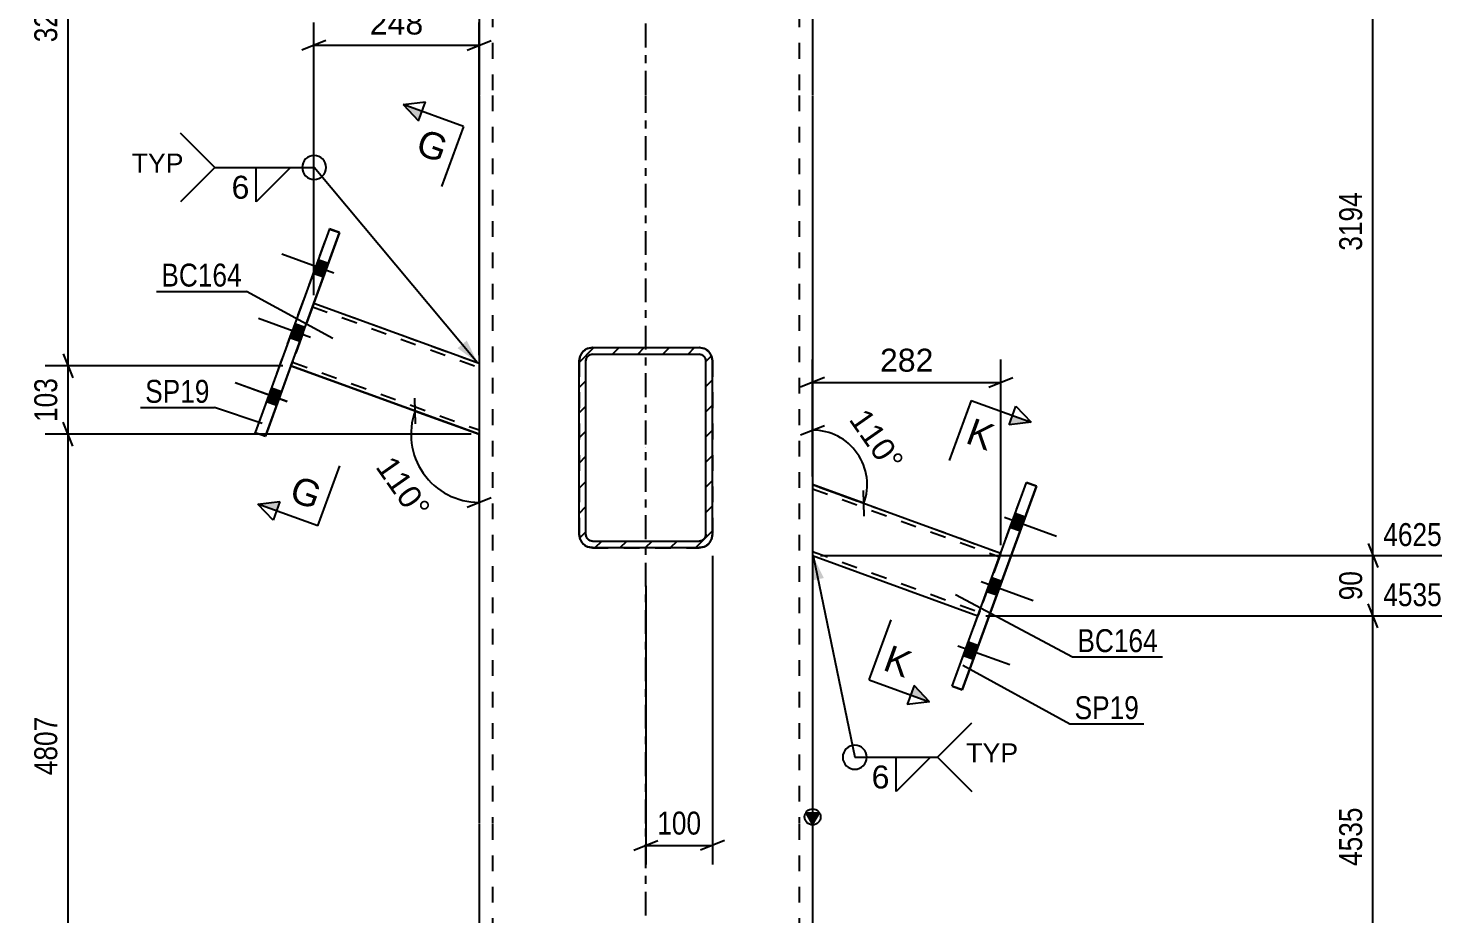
# Model space of a CAD drawing. Header units: millimetres. Extents: x -163 to 431, y -189 to 231.
# Drawn here: x 124.3 to 301.5, y 1.3 to 111.9 of the extents above; entities that cross this region are included whole.
import ezdxf

# ---------------------------------------------------------------- set-up
doc = ezdxf.new("R2010")
doc.units = ezdxf.units.MM
doc.linetypes.add('DXK_LINE_DOT2', pattern=[3.9198, 1.9599, -1.9599])
doc.linetypes.add('DXK_LINE_DOT3', pattern=[5.9187, 2.979, -0.9799, 0.9799, -0.9799])
doc.styles.add('Arial', font='ARIAL.TTF', dxfattribs={"height": 0.2})
doc.styles.add('Arial Narrow', font='ARIALN.TTF', dxfattribs={"height": 0.2})

# ---------------------------------------------------------------- blocks, each defined once
blk = doc.blocks.new('Part-284932107-2561 - 2539')
at = {"color": 2, "linetype": 'Continuous'}
for p, q in [((222.29, 54.92), (245.78, 46.37)), ((222.29, 46.05), (242.93, 38.54)), ((222.29, 46.05), (242.93, 38.54))]:
    blk.add_line(p, q, dxfattribs=at)
at = {"color": 7, "linetype": 'DXK_LINE_DOT2'}
for p, q in [((222.29, 54.92), (222.29, 46.05)), ((222.29, 54.92), (245.78, 46.37)), ((222.29, 54.39), (245.61, 45.9)), ((222.29, 54.39), (245.61, 45.9)), ((222.29, 46.58), (243.1, 39.01)), ((222.29, 46.58), (243.1, 39.01)), ((245.68, 46.1), (245.57, 45.79)), ((245.61, 45.9), (245.68, 46.09)), ((245.76, 46.3), (245.68, 46.1)), ((245.68, 46.09), (245.76, 46.3)), ((245.78, 46.37), (245.76, 46.3)), ((245.76, 46.3), (245.78, 46.37)), ((245.78, 46.37), (245.78, 46.37)), ((245.61, 45.9), (243.12, 39.04)), ((245.57, 45.79), (243.15, 39.12)), ((245.56, 45.76), (243.16, 39.15)), ((245.56, 45.76), (243.21, 39.3)), ((245.56, 45.76), (245.6, 45.86)), ((245.6, 45.86), (245.56, 45.76)), ((245.6, 45.86), (245.61, 45.9)), ((245.61, 45.9), (245.6, 45.86)), ((245.61, 45.9), (245.61, 45.9)), ((243.15, 39.12), (243.03, 38.81)), ((243.03, 38.81), (243.12, 39.04)), ((243.1, 39.01), (243.12, 39.05)), ((243.12, 39.04), (243.1, 39.01)), ((243.1, 39.01), (243.1, 39.01)), ((243.16, 39.15), (243.12, 39.04)), ((243.12, 39.05), (243.16, 39.15)), ((243.16, 39.15), (243.21, 39.3)), ((242.96, 38.61), (242.93, 38.54)), ((242.93, 38.54), (242.96, 38.61)), ((242.93, 38.54), (242.93, 38.54)), ((242.93, 38.54), (242.93, 38.54)), ((243.03, 38.81), (242.96, 38.61)), ((242.96, 38.61), (243.03, 38.81))]:
    blk.add_line(p, q, dxfattribs=at)
blk = doc.blocks.new('Part-284932107-2592 - 2539')
at = {"linetype": 'Continuous'}
h = blk.add_hatch(dxfattribs=at)
h.set_pattern_fill('', scale=0.7, style=0, pattern_type=0)
h.set_pattern_definition([(45, (209.6648, 71.0214), (-1.57154, 1.57154), [])])
h.paths.add_polyline_path([(209.79, 70.38), (209.66, 71.02), (209.3, 71.56), (208.76, 71.92), (208.12, 72.05), (194.79, 72.05), (194.15, 71.92), (193.61, 71.56), (193.25, 71.02), (193.12, 70.38), (193.12, 48.72), (193.25, 48.08), (193.61, 47.54), (194.15, 47.18), (194.79, 47.05), (208.12, 47.05), (208.76, 47.18), (209.3, 47.54), (209.66, 48.08), (209.79, 48.72)])
h.paths.add_polyline_path([(208.89, 48.4), (208.71, 48.13), (208.44, 47.95), (208.12, 47.88), (194.79, 47.88), (194.47, 47.95), (194.2, 48.13), (194.02, 48.4), (193.96, 48.72), (193.96, 70.38), (194.02, 70.7), (194.2, 70.97), (194.47, 71.15), (194.79, 71.22), (208.12, 71.22), (208.44, 71.15), (208.71, 70.97), (208.89, 70.7), (208.96, 70.38), (208.96, 48.72)])
at = {"color": 7, "linetype": 'DXK_LINE_DOT2'}
for p, q in [((193.12, 70.38), (193.25, 71.02)), ((194.15, 71.92), (194.79, 72.05)), ((194.2, 70.97), (194.2, 70.97)), ((194.79, 72.05), (208.12, 72.05)), ((194.79, 72.05), (194.79, 72.05)), ((208.12, 72.05), (208.12, 72.05)), ((208.12, 72.05), (208.76, 71.92)), ((208.71, 70.97), (208.71, 70.97)), ((209.66, 71.02), (209.79, 70.38)), ((193.12, 70.38), (193.12, 70.38)), ((193.12, 70.38), (193.12, 48.71)), ((194.02, 70.7), (193.96, 70.38)), ((193.96, 70.38), (193.96, 70.38)), ((193.96, 48.71), (193.96, 70.38)), ((208.96, 70.38), (208.89, 70.7)), ((208.96, 70.38), (208.96, 70.38)), ((208.96, 48.71), (208.96, 70.38)), ((209.79, 70.38), (209.79, 48.71)), ((193.25, 48.08), (193.12, 48.71)), ((193.96, 48.71), (193.96, 48.72)), ((193.96, 48.71), (194.02, 48.4)), ((194.47, 47.94), (194.79, 47.88)), ((194.79, 47.88), (194.79, 47.88)), ((194.79, 47.88), (208.12, 47.88)), ((208.12, 47.88), (208.44, 47.94)), ((208.12, 47.88), (208.12, 47.88)), ((208.89, 48.4), (208.96, 48.71)), ((208.96, 48.71), (208.96, 48.72)), ((209.79, 48.71), (209.66, 48.08))]:
    blk.add_line(p, q, dxfattribs=at)
at = {"color": 2, "linetype": 'Continuous'}
for p, q in [((193.25, 71.02), (193.12, 70.38)), ((194.79, 72.05), (194.15, 71.92)), ((194.47, 71.15), (194.79, 71.22)), ((194.79, 71.21), (194.47, 71.15)), ((194.79, 72.05), (208.12, 72.05)), ((194.79, 71.21), (194.79, 71.22)), ((194.79, 71.22), (208.12, 71.22)), ((194.79, 71.21), (208.12, 71.21)), ((208.76, 71.92), (208.12, 72.05)), ((208.12, 71.21), (208.12, 71.22)), ((208.12, 71.22), (208.44, 71.15)), ((208.44, 71.15), (208.12, 71.21)), ((209.79, 70.38), (209.66, 71.02)), ((193.12, 48.72), (193.12, 70.38)), ((193.96, 70.38), (194.02, 70.7)), ((193.96, 48.72), (193.96, 70.38)), ((208.89, 70.7), (208.96, 70.38)), ((208.96, 48.72), (208.96, 70.38)), ((209.79, 48.72), (209.79, 70.38)), ((193.12, 48.72), (193.25, 48.08)), ((194.02, 48.4), (193.96, 48.72)), ((194.79, 47.88), (194.47, 47.95)), ((194.79, 47.88), (208.12, 47.88)), ((208.44, 47.95), (208.12, 47.88)), ((208.96, 48.72), (208.89, 48.4)), ((209.66, 48.08), (209.79, 48.72)), ((193.61, 47.54), (193.61, 47.54)), ((194.15, 47.18), (194.79, 47.05)), ((194.79, 47.05), (194.15, 47.17)), ((194.79, 47.05), (208.12, 47.05)), ((194.79, 47.05), (194.79, 47.05)), ((194.79, 47.05), (208.12, 47.05)), ((208.12, 47.05), (208.76, 47.18)), ((208.76, 47.17), (208.12, 47.05)), ((208.12, 47.05), (208.12, 47.05)), ((209.3, 47.54), (209.3, 47.54))]:
    blk.add_line(p, q, dxfattribs=at)
at = {"color": 7, "linetype": 'DXK_LINE_DOT3'}
blk.add_line((201.46, 59.55), (201.46, 59.55), dxfattribs=at)
at = {"color": 7, "linetype": 'DXK_LINE_DOT2'}
for centre, radius, start, end in [((194.79, 70.38), 1.67, 112.5, 157.5), ((208.12, 70.38), 1.67, 22.5, 67.5), ((194.79, 48.71), 0.833, 202.5, 247.5), ((208.12, 48.71), 0.833, 292.5, 337.5)]:
    blk.add_arc(centre, radius, start, end, dxfattribs=at)
at = {"color": 2, "linetype": 'Continuous'}
for centre, radius, start, end in [((194.79, 70.38), 1.67, 112.5, 157.5), ((194.79, 70.38), 0.833, 112.5, 157.5), ((194.79, 70.38), 0.833, 112.5, 157.5), ((208.12, 70.38), 0.833, 22.5, 67.5), ((208.12, 70.38), 0.833, 22.5, 67.5), ((208.12, 70.38), 1.67, 22.5, 67.5), ((194.79, 48.71), 1.67, 202.5, 247.5), ((194.79, 48.72), 1.67, 202.5, 247.5), ((194.79, 48.72), 0.833, 202.5, 247.5), ((208.12, 48.72), 0.833, 292.5, 337.5), ((208.12, 48.71), 1.67, 292.5, 337.5), ((208.12, 48.72), 1.67, 292.5, 337.5)]:
    blk.add_arc(centre, radius, start, end, dxfattribs=at)
blk = doc.blocks.new('Bolt-284932107-2597 - 2539')
at = {"linetype": 'Continuous'}
for points in [[(248.22, 49.16), (248.85, 50.89), (247.59, 51.34), (246.97, 49.62)], [(248.22, 49.16), (248.85, 50.89), (247.59, 51.34), (246.97, 49.62)], [(248.22, 49.16), (248.85, 50.88), (247.59, 51.34), (246.97, 49.62)], [(245.3, 41.14), (245.93, 42.86), (244.67, 43.32), (244.05, 41.59)], [(245.3, 41.14), (245.93, 42.86), (244.67, 43.31), (244.05, 41.59)], [(242.38, 33.11), (243, 34.83), (241.75, 35.29), (241.12, 33.57)], [(242.38, 33.11), (243, 34.83), (241.75, 35.29), (241.12, 33.57)], [(242.38, 33.11), (243, 34.83), (241.75, 35.29), (241.12, 33.56)]]:
    blk.add_hatch(color=1, dxfattribs=at).paths.add_polyline_path(points)
at = {"color": 1, "linetype": 'Continuous'}
for p, q in [((246.26, 50.85), (252.76, 48.49)), ((246.26, 50.85), (252.76, 48.49)), ((246.26, 50.85), (252.76, 48.48)), ((246.97, 49.62), (248.22, 49.16)), ((246.97, 49.62), (248.22, 49.16)), ((246.97, 49.62), (248.22, 49.16)), ((247.59, 51.34), (248.85, 50.89)), ((247.59, 51.34), (248.85, 50.89)), ((247.59, 51.34), (248.85, 50.88)), ((243.34, 42.83), (249.84, 40.46)), ((243.34, 42.82), (249.84, 40.46)), ((244.67, 43.32), (245.93, 42.86)), ((244.67, 43.31), (245.93, 42.86)), ((244.05, 41.59), (245.3, 41.14)), ((244.05, 41.59), (245.3, 41.14)), ((240.42, 34.8), (246.92, 32.43)), ((240.42, 34.8), (246.92, 32.43)), ((240.42, 34.8), (246.92, 32.43)), ((241.75, 35.29), (243, 34.83)), ((241.75, 35.29), (243, 34.83)), ((241.75, 35.29), (243, 34.83)), ((241.12, 33.57), (242.38, 33.11)), ((241.12, 33.57), (242.38, 33.11)), ((241.12, 33.56), (242.38, 33.11))]:
    blk.add_line(p, q, dxfattribs=at)
blk = doc.blocks.new('Part-284932107-2673 - 2539')
at = {"linetype": 'Continuous'}
blk.add_hatch(color=2, dxfattribs=at).paths.add_polyline_path([(222.29, 12.51), (221.49, 13.91), (223.09, 13.91)])
at = {"color": 2, "linetype": 'Continuous'}
for p, q in [((180.62, 168.9), (180.62, 103.63)), ((180.62, 168.9), (180.88, 168.9)), ((180.88, 168.9), (181.04, 168.9)), ((182.44, 168.9), (182.68, 168.9)), ((182.68, 168.9), (183.96, 168.9)), ((183.96, 168.9), (218.96, 168.9)), ((218.96, 168.9), (220.23, 168.9)), ((220.48, 168.9), (220.23, 168.9)), ((222.04, 168.9), (221.87, 168.9)), ((222.04, 168.9), (222.29, 168.9)), ((222.29, 168.9), (222.29, 103.63)), ((180.62, 103.53), (180.62, 12.6)), ((222.29, 103.53), (222.29, 12.6)), ((180.62, 12.5), (180.62, -4.16)), ((222.29, 12.51), (221.49, 13.91)), ((221.49, 13.91), (223.09, 13.91)), ((223.09, 13.91), (222.29, 12.51)), ((222.29, 12.5), (222.29, -4.16)), ((180.62, -16.66), (180.62, -15)), ((222.29, -15), (222.29, -16.66))]:
    blk.add_line(p, q, dxfattribs=at)
at = {"color": 7, "linetype": 'DXK_LINE_DOT2'}
for p, q in [((180.88, 168.89), (180.62, 168.89)), ((181.6, 168.89), (180.88, 168.89)), ((181.04, 168.9), (181.6, 168.9)), ((181.6, 168.9), (182.44, 168.9)), ((182.68, 168.89), (181.6, 168.89)), ((182.29, 168.9), (182.29, 103.63)), ((182.42, 168.9), (182.29, 168.9)), ((182.29, 168.89), (182.42, 168.89)), ((182.78, 168.9), (182.42, 168.9)), ((182.42, 168.89), (182.78, 168.89)), ((183.96, 168.89), (182.68, 168.89)), ((183.32, 168.9), (182.78, 168.9)), ((182.78, 168.89), (183.32, 168.89)), ((183.96, 168.9), (183.32, 168.9)), ((183.32, 168.89), (183.96, 168.89)), ((183.96, 168.9), (218.96, 168.9)), ((183.96, 168.89), (218.96, 168.89)), ((183.96, 168.89), (218.96, 168.89)), ((219.6, 168.9), (218.96, 168.9)), ((218.96, 168.89), (219.6, 168.89)), ((220.23, 168.89), (218.96, 168.89)), ((220.14, 168.9), (219.6, 168.9)), ((219.6, 168.89), (220.14, 168.89)), ((220.5, 168.9), (220.14, 168.9)), ((220.14, 168.89), (220.5, 168.89)), ((221.32, 168.89), (220.23, 168.89)), ((221.32, 168.9), (220.48, 168.9)), ((220.62, 168.9), (220.5, 168.9)), ((220.5, 168.89), (220.62, 168.89)), ((220.62, 168.9), (220.62, 103.63)), ((221.87, 168.9), (221.32, 168.9)), ((222.04, 168.89), (221.32, 168.89)), ((222.29, 168.89), (222.04, 168.89)), ((182.29, 103.53), (182.29, 12.6)), ((220.62, 103.53), (220.62, 12.6)), ((182.29, 12.5), (182.29, -16.66)), ((220.62, 12.5), (220.62, -16.66)), ((180.62, -4.16), (180.62, -15)), ((222.29, -4.16), (222.29, -15)), ((180.62, -16.67), (180.62, -16.66)), ((180.62, -16.66), (180.62, -16.66)), ((180.62, -16.67), (180.62, -16.66)), ((180.88, -16.66), (180.62, -16.66)), ((180.62, -16.67), (180.88, -16.67)), ((181.6, -16.66), (180.88, -16.66)), ((180.88, -16.67), (181.6, -16.67)), ((182.68, -16.66), (181.6, -16.66)), ((181.6, -16.67), (182.68, -16.67)), ((182.29, -16.67), (182.29, -16.66)), ((182.29, -16.67), (182.29, -16.66)), ((182.29, -16.66), (182.42, -16.66)), ((182.42, -16.67), (182.29, -16.67)), ((182.42, -16.66), (182.78, -16.66)), ((182.78, -16.67), (182.42, -16.67)), ((183.96, -16.66), (182.68, -16.66)), ((182.68, -16.67), (183.96, -16.67)), ((182.78, -16.66), (183.32, -16.66)), ((183.32, -16.67), (182.78, -16.67)), ((183.32, -16.66), (183.96, -16.66)), ((183.96, -16.67), (183.32, -16.67)), ((183.96, -16.66), (218.96, -16.66)), ((183.96, -16.66), (218.96, -16.66)), ((183.96, -16.67), (218.96, -16.67)), ((183.96, -16.67), (218.96, -16.67)), ((218.96, -16.66), (219.6, -16.66)), ((220.23, -16.66), (218.96, -16.66)), ((219.6, -16.67), (218.96, -16.67)), ((218.96, -16.67), (220.23, -16.67)), ((219.6, -16.66), (220.14, -16.66)), ((220.14, -16.67), (219.6, -16.67)), ((220.14, -16.66), (220.5, -16.66)), ((220.5, -16.67), (220.14, -16.67)), ((221.32, -16.66), (220.23, -16.66)), ((220.23, -16.67), (221.32, -16.67)), ((220.5, -16.66), (220.62, -16.66)), ((220.62, -16.67), (220.5, -16.67)), ((220.62, -16.67), (220.62, -16.66)), ((220.62, -16.67), (220.62, -16.66)), ((222.04, -16.66), (221.32, -16.66)), ((221.32, -16.67), (222.04, -16.67)), ((222.29, -16.66), (222.04, -16.66)), ((222.04, -16.67), (222.29, -16.67)), ((222.29, -16.67), (222.29, -16.66)), ((222.29, -16.67), (222.29, -16.66)), ((222.29, -16.66), (222.29, -16.66))]:
    blk.add_line(p, q, dxfattribs=at)
at = {"color": 7, "linetype": 'DXK_LINE_DOT3'}
for p, q in [((201.46, 103.63), (201.46, 168.89)), ((201.46, 12.6), (201.46, 103.53)), ((201.46, -16.67), (201.46, 12.5))]:
    blk.add_line(p, q, dxfattribs=at)
at = {"color": 2, "linetype": 'Continuous'}
blk.add_circle((222.29, 13.41), 1, dxfattribs=at)
blk = doc.blocks.new('Part-284932107-2613 - 2539')
at = {"color": 2, "linetype": 'Continuous'}
for p, q in [((161.94, 86.87), (152.67, 61.42)), ((163.19, 86.41), (161.94, 86.87)), ((153.93, 60.96), (163.19, 86.41)), ((163.19, 86.41), (159.98, 77.6)), ((163.19, 86.41), (163.19, 86.41)), ((163.19, 86.41), (163.19, 86.41)), ((157.13, 69.77), (153.93, 60.96)), ((152.67, 61.41), (152.68, 61.42)), ((152.67, 61.41), (152.67, 61.42)), ((152.67, 61.42), (153.93, 60.96)), ((153.93, 60.96), (152.67, 61.41)), ((153.93, 60.96), (153.93, 60.96))]:
    blk.add_line(p, q, dxfattribs=at)
at = {"color": 7, "linetype": 'DXK_LINE_DOT2'}
for p, q in [((152.68, 61.42), (161.94, 86.86)), ((161.94, 86.86), (161.94, 86.87)), ((161.94, 86.86), (163.19, 86.41)), ((159.98, 77.6), (157.13, 69.77))]:
    blk.add_line(p, q, dxfattribs=at)
blk = doc.blocks.new('Bolt-284932107-2614 - 2539')
at = {"linetype": 'Continuous'}
for points in [[(160.54, 83.03), (159.91, 81.31), (161.17, 80.85), (161.79, 82.57)], [(160.54, 83.03), (159.91, 81.3), (161.17, 80.85), (161.79, 82.57)], [(160.54, 83.03), (159.91, 81.3), (161.17, 80.85), (161.79, 82.57)], [(157.62, 75), (156.99, 73.28), (158.24, 72.82), (158.87, 74.55)], [(157.62, 75), (156.99, 73.28), (158.24, 72.82), (158.87, 74.54)], [(154.7, 66.98), (154.07, 65.25), (155.32, 64.8), (155.95, 66.52)], [(154.7, 66.97), (154.07, 65.25), (155.32, 64.8), (155.95, 66.52)], [(154.7, 66.97), (154.07, 65.25), (155.32, 64.79), (155.95, 66.52)]]:
    blk.add_hatch(color=1, dxfattribs=at).paths.add_polyline_path(points)
at = {"color": 1, "linetype": 'Continuous'}
for p, q in [((162.5, 81.34), (156, 83.71)), ((162.5, 81.34), (156, 83.7)), ((162.5, 81.34), (156, 83.7)), ((161.79, 82.57), (160.54, 83.03)), ((161.79, 82.57), (160.54, 83.03)), ((161.79, 82.57), (160.54, 83.03)), ((161.17, 80.85), (159.91, 81.31)), ((161.17, 80.85), (159.91, 81.3)), ((161.17, 80.85), (159.91, 81.3)), ((159.58, 73.31), (153.08, 75.68)), ((159.58, 73.31), (153.08, 75.68)), ((158.87, 74.55), (157.62, 75)), ((158.87, 74.54), (157.62, 75)), ((158.24, 72.82), (156.99, 73.28)), ((158.24, 72.82), (156.99, 73.28)), ((156.65, 65.29), (150.15, 67.65)), ((156.65, 65.29), (150.15, 67.65)), ((156.65, 65.28), (150.15, 67.65)), ((155.95, 66.52), (154.7, 66.98)), ((155.95, 66.52), (154.7, 66.97)), ((155.95, 66.52), (154.7, 66.97)), ((155.32, 64.8), (154.07, 65.25)), ((155.32, 64.8), (154.07, 65.25)), ((155.32, 64.79), (154.07, 65.25))]:
    blk.add_line(p, q, dxfattribs=at)
blk = doc.blocks.new('Part-284932107-2687 - 2539')
at = {"color": 7, "linetype": 'DXK_LINE_DOT2'}
for p, q in [((193.25, 71.01), (193.12, 70.37)), ((194.79, 72.04), (194.15, 71.91)), ((194.2, 70.96), (194.2, 70.96)), ((194.47, 71.14), (194.79, 71.21)), ((194.79, 72.04), (208.12, 72.04)), ((194.79, 72.04), (194.79, 72.04)), ((194.79, 71.21), (194.79, 71.21)), ((194.79, 71.21), (208.12, 71.21)), ((208.12, 72.04), (208.12, 72.04)), ((208.76, 71.91), (208.12, 72.04)), ((208.12, 71.21), (208.12, 71.21)), ((208.12, 71.21), (208.44, 71.14)), ((208.71, 70.96), (208.71, 70.96)), ((209.79, 70.37), (209.66, 71.01)), ((193.12, 70.37), (193.12, 48.71)), ((193.96, 70.37), (194.02, 70.69)), ((193.96, 70.37), (193.96, 70.37)), ((193.96, 48.71), (193.96, 70.37)), ((208.89, 70.69), (208.96, 70.37)), ((208.96, 70.37), (208.96, 70.37)), ((208.96, 48.71), (208.96, 70.37)), ((209.79, 70.37), (209.79, 48.71)), ((193.12, 48.71), (193.25, 48.07)), ((193.96, 48.71), (193.96, 48.71)), ((194.02, 48.39), (193.96, 48.71)), ((194.79, 47.87), (194.47, 47.94)), ((194.79, 47.87), (194.79, 47.87)), ((194.79, 47.87), (208.12, 47.87)), ((208.44, 47.94), (208.12, 47.87)), ((208.12, 47.87), (208.12, 47.87)), ((208.96, 48.71), (208.89, 48.39)), ((208.96, 48.71), (208.96, 48.71)), ((209.66, 48.07), (209.79, 48.71)), ((193.61, 47.53), (193.61, 47.53)), ((194.15, 47.17), (194.79, 47.04)), ((194.79, 47.04), (208.12, 47.04)), ((194.79, 47.04), (194.79, 47.04)), ((208.12, 47.04), (208.76, 47.17)), ((208.12, 47.04), (208.12, 47.04)), ((209.3, 47.53), (209.3, 47.53))]:
    blk.add_line(p, q, dxfattribs=at)
at = {"color": 7, "linetype": 'DXK_LINE_DOT3'}
blk.add_line((201.46, 59.54), (201.46, 59.54), dxfattribs=at)
at = {"color": 7, "linetype": 'DXK_LINE_DOT2'}
for centre, radius, start, end in [((194.79, 70.37), 1.67, 112.5, 157.5), ((194.79, 70.37), 0.833, 112.5, 157.5), ((208.12, 70.37), 0.833, 22.5, 67.5), ((208.12, 70.37), 1.67, 22.5, 67.5), ((194.79, 48.71), 1.67, 202.5, 247.5), ((194.79, 48.71), 0.833, 202.5, 247.5), ((208.12, 48.71), 0.833, 292.5, 337.5), ((208.12, 48.71), 1.67, 292.5, 337.5)]:
    blk.add_arc(centre, radius, start, end, dxfattribs=at)
blk = doc.blocks.new('Part-284932107-2697 - 2539')
at = {"color": 2, "linetype": 'Continuous'}
for p, q in [((239.73, 29.73), (248.99, 55.18)), ((250.24, 54.73), (248.99, 55.18)), ((240.98, 29.28), (250.24, 54.73)), ((250.24, 54.72), (240.98, 29.27)), ((250.24, 54.72), (250.24, 54.73)), ((250.24, 54.72), (250.24, 54.72)), ((240.98, 29.27), (239.73, 29.73)), ((239.73, 29.73), (239.73, 29.73)), ((239.73, 29.73), (239.73, 29.73)), ((239.73, 29.73), (240.98, 29.28)), ((240.98, 29.27), (240.98, 29.28))]:
    blk.add_line(p, q, dxfattribs=at)
at = {"color": 7, "linetype": 'DXK_LINE_DOT2'}
for p, q in [((239.73, 29.73), (248.99, 55.18)), ((248.99, 55.18), (250.24, 54.72)), ((248.99, 55.18), (248.99, 55.18))]:
    blk.add_line(p, q, dxfattribs=at)
blk = doc.blocks.new('Part-284932107-2714 - 2539')
at = {"color": 7, "linetype": 'DXK_LINE_DOT2'}
for p, q in [((159.77, 77.02), (157.32, 70.27)), ((159.77, 77.02), (157.34, 70.35)), ((159.8, 77.09), (157.35, 70.37)), ((159.71, 76.84), (157.35, 70.38)), ((159.76, 76.99), (159.71, 76.84)), ((159.8, 77.09), (159.76, 76.99)), ((159.88, 77.32), (159.77, 77.02)), ((159.77, 77.02), (159.88, 77.32)), ((159.8, 77.09), (159.81, 77.13)), ((159.81, 77.13), (159.8, 77.09)), ((159.81, 77.13), (159.81, 77.13)), ((159.81, 77.13), (180.62, 69.55)), ((159.81, 77.13), (180.62, 69.55)), ((159.96, 77.53), (159.88, 77.32)), ((159.88, 77.32), (159.96, 77.53)), ((159.98, 77.6), (159.96, 77.53)), ((159.96, 77.53), (159.98, 77.6)), ((159.98, 77.6), (159.98, 77.6)), ((159.98, 77.6), (180.62, 70.09)), ((157.16, 69.84), (157.13, 69.77)), ((157.13, 69.77), (157.16, 69.84)), ((157.13, 69.77), (157.13, 69.77)), ((157.23, 70.04), (157.16, 69.84)), ((157.16, 69.84), (157.23, 70.04)), ((157.23, 70.04), (157.34, 70.35)), ((157.32, 70.27), (157.23, 70.04)), ((157.32, 70.27), (157.3, 70.24)), ((157.3, 70.24), (157.32, 70.27)), ((157.3, 70.24), (157.3, 70.24)), ((157.3, 70.24), (180.62, 61.75)), ((157.3, 70.24), (180.62, 61.75)), ((157.35, 70.38), (157.32, 70.27)), ((157.32, 70.27), (157.35, 70.37)), ((180.62, 70.09), (180.62, 61.22))]:
    blk.add_line(p, q, dxfattribs=at)
at = {"color": 2, "linetype": 'Continuous'}
for p, q in [((159.98, 77.6), (180.62, 70.09)), ((180.62, 61.22), (157.13, 69.77)), ((157.13, 69.77), (180.62, 61.22))]:
    blk.add_line(p, q, dxfattribs=at)
blk = doc.blocks.new('StraightDimension-284932107-2878 - 2539')
at = {"color": 7, "linetype": 'Continuous'}
for p, q in [((291.67, 47.55), (292.87, 44.55)), ((223.29, 46.05), (300.88, 46.05)), ((292.27, 38.54), (292.27, 46.05)), ((292.87, 37.04), (291.67, 40.04)), ((243.93, 38.54), (300.88, 38.54))]:
    blk.add_line(p, q, dxfattribs=at)
at = {"color": 0, "linetype": 'Continuous'}
blk.add_wipeout([(301.48, 46.65), (301.48, 50.85), (292.97, 50.85), (292.97, 46.65)], dxfattribs=at)
at = {"color": 0}
blk.add_wipeout([(291.52, 44.72), (287.32, 44.72), (287.32, 39.87), (291.52, 39.87)], dxfattribs=at)
at = {"color": 3, "linetype": 'Continuous', "style": 'Arial Narrow'}
blk.add_text('4625', height=2.863, dxfattribs=at).set_placement((293.57, 47.25))
at = {"color": 3, "style": 'Arial Narrow'}
blk.add_text('90', height=2.863, rotation=90.0002, dxfattribs=at).set_placement((290.92, 40.47))
blk = doc.blocks.new('StraightDimension-284932107-2964 - 2539')
at = {"color": 7, "linetype": 'Continuous'}
for p, q in [((129.88, 59.72), (128.68, 62.72)), ((179.62, 61.22), (126.43, 61.22)), ((129.28, -16.66), (129.28, 61.22)), ((128.68, -15.16), (129.88, -18.16)), ((179.62, -16.66), (126.43, -16.66))]:
    blk.add_line(p, q, dxfattribs=at)
at = {"color": 0}
blk.add_wipeout([(128.53, 26.53), (124.33, 26.53), (124.33, 18.02), (128.53, 18.02)], dxfattribs=at)
at = {"color": 3, "style": 'Arial Narrow'}
blk.add_text('4807', height=2.863, rotation=90.0002, dxfattribs=at).set_placement((127.93, 18.62))
blk = doc.blocks.new('StraightDimension-284932107-2729 - 2539')
at = {"color": 7, "linetype": 'Continuous'}
for p, q in [((222.29, 55.92), (222.29, 70.54)), ((245.78, 47.37), (245.78, 70.54)), ((223.79, 68.29), (220.79, 67.09)), ((222.29, 67.69), (245.78, 67.69)), ((244.28, 67.09), (247.28, 68.29))]:
    blk.add_line(p, q, dxfattribs=at)
at = {"color": 0}
blk.add_wipeout([(237.97, 68.44), (237.97, 72.64), (230.1, 72.64), (230.1, 68.44)], dxfattribs=at)
at = {"color": 3, "style": 'Arial'}
blk.add_text('282', height=2.865, dxfattribs=at).set_placement((230.7, 69.04))
blk = doc.blocks.new('StraightDimension-284932107-2740 - 2539')
at = {"color": 7, "linetype": 'Continuous'}
for p, q in [((159.98, 78.6), (159.98, 112.66)), ((180.62, 71.08), (180.62, 112.66)), ((161.48, 110.41), (158.48, 109.21)), ((179.12, 109.21), (182.12, 110.41)), ((159.98, 109.81), (180.62, 109.81))]:
    blk.add_line(p, q, dxfattribs=at)
at = {"color": 0}
blk.add_wipeout([(174.24, 110.56), (174.24, 114.76), (166.37, 114.76), (166.37, 110.56)], dxfattribs=at)
at = {"color": 3, "style": 'Arial'}
blk.add_text('248', height=2.865, dxfattribs=at).set_placement((166.97, 111.16))
blk = doc.blocks.new('StraightDimension-284932107-2865 - 2539')
at = {"color": 7, "linetype": 'Continuous'}
for p, q in [((209.79, 46.04), (209.79, 7.45)), ((201.46, 42.28), (201.46, 7.45)), ((199.96, 9.25), (202.96, 10.45)), ((201.46, 9.85), (209.79, 9.85)), ((211.29, 10.45), (208.29, 9.25))]:
    blk.add_line(p, q, dxfattribs=at)
at = {"color": 0}
blk.add_wipeout([(208.97, 10.6), (208.97, 14.8), (202.28, 14.8), (202.28, 10.6)], dxfattribs=at)
at = {"color": 3, "style": 'Arial Narrow'}
blk.add_text('100', height=2.863, dxfattribs=at).set_placement((202.88, 11.2))
blk = doc.blocks.new('StraightDimension-284932107-2894 - 2539')
at = {"color": 7, "linetype": 'Continuous'}
for p, q in [((259.6, 129.56), (300.88, 129.56)), ((292.87, 128.06), (291.67, 131.06)), ((292.27, 46.05), (292.27, 129.56)), ((291.67, 47.55), (292.87, 44.55)), ((223.29, 46.05), (300.88, 46.05))]:
    blk.add_line(p, q, dxfattribs=at)
at = {"color": 0, "linetype": 'Continuous'}
blk.add_wipeout([(301.48, 130.16), (301.48, 134.36), (292.97, 134.36), (292.97, 130.16)], dxfattribs=at)
at = {"color": 0}
blk.add_wipeout([(291.52, 92.06), (287.32, 92.06), (287.32, 83.55), (291.52, 83.55)], dxfattribs=at)
at = {"color": 3, "linetype": 'Continuous', "style": 'Arial Narrow'}
blk.add_text('7819', height=2.863, dxfattribs=at).set_placement((293.57, 130.76))
at = {"color": 3, "style": 'Arial Narrow'}
blk.add_text('3194', height=2.863, rotation=90.0002, dxfattribs=at).set_placement((290.92, 84.15))
blk = doc.blocks.new('StraightDimension-284932107-2927 - 2539')
at = {"color": 7, "linetype": 'Continuous'}
for p, q in [((292.87, 37.04), (291.67, 40.04)), ((243.93, 38.54), (300.88, 38.54)), ((292.27, -16.67), (292.27, 38.54)), ((291.67, -15.17), (292.87, -18.17)), ((223.29, -16.67), (295.4, -16.67))]:
    blk.add_line(p, q, dxfattribs=at)
at = {"color": 0, "linetype": 'Continuous'}
for points in [[(301.48, 39.14), (301.48, 43.34), (292.97, 43.34), (292.97, 39.14)], [(296, -16.07), (296, -11.87), (292.97, -11.87), (292.97, -16.07)]]:
    blk.add_wipeout(points, dxfattribs=at)
at = {"color": 0}
blk.add_wipeout([(291.52, 15.19), (287.32, 15.19), (287.32, 6.68), (291.52, 6.68)], dxfattribs=at)
at = {"color": 3, "linetype": 'Continuous', "style": 'Arial Narrow'}
for s, height, p in [('4535', 2.863, (293.57, 39.74)), ('0', 2.86, (293.57, -15.47))]:
    blk.add_text(s, height=height, dxfattribs=at).set_placement(p)
at = {"color": 3, "style": 'Arial Narrow'}
blk.add_text('4535', height=2.863, rotation=90.0002, dxfattribs=at).set_placement((290.92, 7.28))
blk = doc.blocks.new('StraightDimension-284932107-2934 - 2539')
at = {"color": 7, "linetype": 'Continuous'}
for p, q in [((128.68, 71.27), (129.88, 68.27)), ((156.13, 69.77), (126.43, 69.77)), ((129.28, 61.22), (129.28, 69.77)), ((129.88, 59.72), (128.68, 62.72)), ((179.62, 61.22), (126.43, 61.22))]:
    blk.add_line(p, q, dxfattribs=at)
at = {"color": 0}
blk.add_wipeout([(128.53, 68.83), (124.33, 68.83), (124.33, 62.15), (128.53, 62.15)], dxfattribs=at)
at = {"color": 3, "style": 'Arial Narrow'}
blk.add_text('103', height=2.863, rotation=90.0002, dxfattribs=at).set_placement((127.93, 62.75))
blk = doc.blocks.new('StraightDimension-284932107-2956 - 2539')
at = {"color": 7, "linetype": 'Continuous'}
for p, q in [((129.88, 156.44), (128.68, 159.44)), ((179.62, 157.94), (126.43, 157.94)), ((129.28, 69.77), (129.28, 157.94)), ((128.68, 71.27), (129.88, 68.27)), ((156.13, 69.77), (126.43, 69.77))]:
    blk.add_line(p, q, dxfattribs=at)
at = {"color": 0}
blk.add_wipeout([(128.53, 118.11), (124.33, 118.11), (124.33, 109.6), (128.53, 109.6)], dxfattribs=at)
at = {"color": 3, "style": 'Arial Narrow'}
blk.add_text('3250', height=2.863, rotation=90.0002, dxfattribs=at).set_placement((127.93, 110.2))
blk = doc.blocks.new('AngleDimension-284932107-2998 - 2539')
at = {"color": 7, "linetype": 'Continuous'}
for p, q in [((172.69, 62.51), (172.59, 65.74)), ((179.69, 61.56), (172.64, 64.12)), ((172.64, 64.12), (180.62, 61.21)), ((180.62, 52.71), (180.62, 61.21)), ((179.12, 52.11), (182.12, 53.31))]:
    blk.add_line(p, q, dxfattribs=at)
blk.add_arc((180.62, 61.21), 8.5, 160, 270, dxfattribs=at)
at = {"color": 0}
blk.add_wipeout([(172.2, 49.53), (175.64, 51.94), (170.21, 59.7), (166.77, 57.29)], dxfattribs=at)
at = {"color": 3, "style": 'Arial'}
blk.add_text('110°', height=2.865, rotation=-54.9982, dxfattribs=at).set_placement((167.6, 57.14))
blk = doc.blocks.new('AngleDimension-284932107-3006 - 2539')
at = {"color": 7, "linetype": 'Continuous'}
for p, q in [((220.79, 61.13), (223.79, 62.33)), ((222.29, 61.73), (222.29, 54.92)), ((228.69, 52.59), (222.29, 54.92)), ((223.23, 54.57), (228.69, 52.59)), ((228.74, 50.97), (228.64, 54.2))]:
    blk.add_line(p, q, dxfattribs=at)
blk.add_arc((222.29, 54.92), 6.81, 340, 90, dxfattribs=at)
at = {"color": 0}
blk.add_wipeout([(231.33, 55.46), (234.77, 57.87), (229.33, 65.63), (225.89, 63.22)], dxfattribs=at)
at = {"color": 3, "style": 'Arial'}
blk.add_text('110°', height=2.865, rotation=-54.9982, dxfattribs=at).set_placement((226.73, 63.07))
blk = doc.blocks.new('Mark-284932107-2557 - 2539')
at = {"color": 0}
blk.add_wipeout([(265.41, 34), (265.41, 37), (255.36, 37), (255.36, 34)], dxfattribs=at)
blk.add_wipeout([(265.41, 34), (265.41, 37), (255.36, 37), (255.36, 34)], dxfattribs=at)
at = {"color": 30, "linetype": 'Continuous'}
for p, q in [((240.13, 41.21), (254.76, 33.4)), ((254.76, 33.4), (266.01, 33.4))]:
    blk.add_line(p, q, dxfattribs=at)
at = {"color": 3, "style": 'Arial Narrow'}
blk.add_text('BC164', height=2.863, dxfattribs=at).set_placement((255.36, 34))
blk = doc.blocks.new('WeldMark-284932107-3083 - 2539')
at = {"linetype": 'Continuous'}
blk.add_hatch(color=30, dxfattribs=at).paths.add_polyline_path([(179.09, 72.93), (180.44, 70.15), (177.94, 71.97)])
at = {"color": 3, "linetype": 'Continuous'}
for q in [(143.31, 98.83), (143.31, 90.26)]:
    blk.add_line((147.6, 94.55), q, dxfattribs=at)
at = {"color": 30, "linetype": 'Continuous'}
blk.add_line((180.44, 70.15), (160.02, 94.55), dxfattribs=at)
at = {"color": 3, "linetype": 'Continuous'}
for start, end in [(90, 270), (270, 90)]:
    blk.add_arc((160.02, 94.55), 1.5, start, end, dxfattribs=at)
at = {"color": 0}
blk.add_wipeout([(152.12, 90.45), (152.12, 93.85), (149.5, 93.85), (149.5, 90.45)], dxfattribs=at)
at = {"color": 30, "linetype": 'Continuous'}
blk.add_line((147.6, 94.55), (160.02, 94.55), dxfattribs=at)
at = {"color": 3, "linetype": 'Continuous'}
for p, q in [((152.78, 94.55), (157.06, 94.55)), ((157.06, 94.55), (152.78, 90.26)), ((152.78, 90.26), (152.78, 94.55))]:
    blk.add_line(p, q, dxfattribs=at)
at = {"color": 3, "style": 'Arial'}
blk.add_text('6', height=2.87, dxfattribs=at).set_placement((149.7, 90.65))
at = {"color": 0, "linetype": 'Continuous'}
blk.add_wipeout([(143.7, 93.9), (143.7, 96.4), (137.22, 96.4), (137.22, 93.9)], dxfattribs=at)
blk.add_wipeout([(143.7, 93.9), (143.7, 96.4), (137.22, 96.4), (137.22, 93.9)], dxfattribs=at)
at = {"color": 3, "linetype": 'Continuous', "style": 'Arial'}
blk.add_text('TYP', height=2.388, dxfattribs=at).set_placement((137.22, 93.9))
blk = doc.blocks.new('Mark-284932107-2609 - 2539')
at = {"color": 0}
blk.add_wipeout([(146.96, 65.15), (146.96, 68.15), (138.92, 68.15), (138.92, 65.15)], dxfattribs=at)
blk.add_wipeout([(146.96, 65.15), (146.96, 68.15), (138.92, 68.15), (138.92, 65.15)], dxfattribs=at)
at = {"color": 30, "linetype": 'Continuous'}
for p in [(138.32, 64.55), (153.53, 62.54)]:
    blk.add_line(p, (147.56, 64.55), dxfattribs=at)
at = {"color": 3, "style": 'Arial Narrow'}
blk.add_text('SP19', height=2.863, dxfattribs=at).set_placement((138.92, 65.15))
blk = doc.blocks.new('SectionMark-284932107-3077 - 2539')
at = {"linetype": 'Continuous'}
blk.add_hatch(color=6, dxfattribs=at).paths.add_polyline_path([(155.75, 52.82), (155.33, 51.65), (152.98, 52.5)])
at = {"color": 6, "linetype": 'Continuous'}
for p, q in [((171.15, 102.42), (173.92, 102.74)), ((152.98, 52.5), (155.75, 52.82)), ((154.9, 50.47), (152.98, 52.5)), ((155.75, 52.82), (154.9, 50.47))]:
    blk.add_line(p, q, dxfattribs=at)
at = {"color": 0, "linetype": 'Continuous'}
for points in [[(175.93, 95.09), (177.13, 98.38), (173.71, 99.62), (172.52, 96.33)], [(160.15, 51.75), (161.35, 55.04), (157.94, 56.28), (156.74, 53)]]:
    blk.add_wipeout(points, dxfattribs=at)
at = {"linetype": 'Continuous'}
blk.add_hatch(color=6, dxfattribs=at).paths.add_polyline_path([(173.5, 101.56), (173.07, 100.39), (171.15, 102.42)])
at = {"color": 6, "linetype": 'Continuous'}
for p, q in [((178.66, 99.68), (171.15, 102.42)), ((171.15, 102.42), (173.07, 100.39)), ((173.07, 100.39), (173.92, 102.74)), ((178.66, 99.68), (175.93, 92.17)), ((160.5, 49.77), (163.23, 57.29)), ((160.5, 49.77), (152.98, 52.5))]:
    blk.add_line(p, q, dxfattribs=at)
at = {"color": 3, "linetype": 'Continuous', "style": 'Arial'}
for p in [(172.52, 96.33), (156.74, 53)]:
    blk.add_text('G', height=3.34, rotation=-20.002, dxfattribs=at).set_placement(p)
blk = doc.blocks.new('WeldMark-284932107-3096 - 2539')
at = {"linetype": 'Continuous'}
blk.add_hatch(color=30, dxfattribs=at).paths.add_polyline_path([(222.21, 42.94), (222.34, 46.03), (223.68, 43.25)])
at = {"color": 30, "linetype": 'Continuous'}
blk.add_line((222.34, 46.03), (227.55, 20.86), dxfattribs=at)
at = {"color": 3, "linetype": 'Continuous'}
for q in [(242.16, 25.15), (242.16, 16.58)]:
    blk.add_line((237.87, 20.86), q, dxfattribs=at)
blk.add_arc((227.55, 20.86), 1.5, 90, 270, dxfattribs=at)
at = {"color": 0}
blk.add_wipeout([(232.07, 16.76), (232.07, 20.16), (229.45, 20.16), (229.45, 16.76)], dxfattribs=at)
at = {"color": 30, "linetype": 'Continuous'}
blk.add_line((227.55, 20.86), (237.87, 20.86), dxfattribs=at)
at = {"color": 3, "linetype": 'Continuous'}
for p, q in [((232.73, 20.86), (237.02, 20.86)), ((237.02, 20.86), (232.73, 16.58)), ((232.73, 16.58), (232.73, 20.86))]:
    blk.add_line(p, q, dxfattribs=at)
blk.add_arc((227.55, 20.86), 1.5, 270, 90, dxfattribs=at)
at = {"color": 3, "style": 'Arial'}
blk.add_text('6', height=2.87, dxfattribs=at).set_placement((229.65, 16.96))
at = {"color": 0, "linetype": 'Continuous'}
blk.add_wipeout([(247.95, 20.21), (247.95, 22.71), (241.47, 22.71), (241.47, 20.21)], dxfattribs=at)
blk.add_wipeout([(247.95, 20.21), (247.95, 22.71), (241.47, 22.71), (241.47, 20.21)], dxfattribs=at)
at = {"color": 3, "linetype": 'Continuous', "style": 'Arial'}
blk.add_text('TYP', height=2.388, dxfattribs=at).set_placement((241.47, 20.21))
blk = doc.blocks.new('Mark-284932107-2693 - 2539')
at = {"color": 0}
blk.add_wipeout([(263.05, 25.62), (263.05, 28.62), (255.01, 28.62), (255.01, 25.62)], dxfattribs=at)
blk.add_wipeout([(263.05, 25.62), (263.05, 28.62), (255.01, 28.62), (255.01, 25.62)], dxfattribs=at)
at = {"color": 30, "linetype": 'Continuous'}
for p, q in [((241.05, 32.37), (254.41, 25.02)), ((254.41, 25.02), (263.65, 25.02))]:
    blk.add_line(p, q, dxfattribs=at)
at = {"color": 3, "style": 'Arial Narrow'}
blk.add_text('SP19', height=2.863, dxfattribs=at).set_placement((255.01, 25.62))
blk = doc.blocks.new('Mark-284932107-2710 - 2539')
at = {"color": 0}
blk.add_wipeout([(150.99, 79.67), (150.99, 82.67), (140.94, 82.67), (140.94, 79.67)], dxfattribs=at)
blk.add_wipeout([(150.99, 79.67), (150.99, 82.67), (140.94, 82.67), (140.94, 79.67)], dxfattribs=at)
at = {"color": 30, "linetype": 'Continuous'}
for p in [(140.34, 79.07), (162.37, 73.18)]:
    blk.add_line(p, (151.59, 79.07), dxfattribs=at)
at = {"color": 3, "style": 'Arial Narrow'}
blk.add_text('BC164', height=2.863, dxfattribs=at).set_placement((140.94, 79.67))
blk = doc.blocks.new('SectionMark-284932107-3081 - 2539')
at = {"linetype": 'Continuous'}
for points in [[(246.83, 62.4), (247.26, 63.57), (249.6, 62.72)], [(234.54, 28.64), (234.97, 29.81), (236.89, 27.78)]]:
    blk.add_hatch(color=6, dxfattribs=at).paths.add_polyline_path(points)
at = {"color": 6, "linetype": 'Continuous'}
for p, q in [((246.83, 62.4), (247.68, 64.74)), ((247.68, 64.74), (249.6, 62.72)), ((249.6, 62.72), (246.83, 62.4)), ((234.97, 29.81), (234.11, 27.46)), ((236.89, 27.78), (234.97, 29.81)), ((236.89, 27.78), (234.11, 27.46))]:
    blk.add_line(p, q, dxfattribs=at)
at = {"color": 0, "linetype": 'Continuous'}
for points in [[(244.15, 59.11), (245.35, 62.4), (242.43, 63.46), (241.23, 60.18)], [(233.83, 30.76), (235.03, 34.05), (232.11, 35.11), (230.91, 31.82)]]:
    blk.add_wipeout(points, dxfattribs=at)
at = {"color": 6, "linetype": 'Continuous'}
for p, q in [((242.09, 65.45), (239.35, 57.93)), ((242.09, 65.45), (249.6, 62.72)), ((229.37, 30.52), (232.11, 38.04)), ((229.37, 30.52), (236.89, 27.78))]:
    blk.add_line(p, q, dxfattribs=at)
at = {"color": 3, "linetype": 'Continuous', "style": 'Arial'}
for p in [(241.23, 60.18), (230.91, 31.82)]:
    blk.add_text('K', height=3.34, rotation=-19.9962, dxfattribs=at).set_placement(p)

msp = doc.modelspace()

# ---------------------------------------------------------------- block references
for name in ['Part-284932107-2673 - 2539', 'Part-284932107-2613 - 2539', 'Bolt-284932107-2614 - 2539', 'Part-284932107-2714 - 2539', 'Part-284932107-2592 - 2539', 'Part-284932107-2687 - 2539', 'Part-284932107-2561 - 2539', 'Part-284932107-2697 - 2539', 'Bolt-284932107-2597 - 2539']:
    msp.add_blockref(name, (0, 0))

# ---------------------------------------------------------------- next in the draw order: block references
for name in ['StraightDimension-284932107-2740 - 2539', 'StraightDimension-284932107-2964 - 2539', 'StraightDimension-284932107-2878 - 2539', 'StraightDimension-284932107-2865 - 2539']:
    msp.add_blockref(name, (0, 0))

# ---------------------------------------------------------------- next in the draw order: block references
for name in ['StraightDimension-284932107-2729 - 2539', 'StraightDimension-284932107-2934 - 2539', 'StraightDimension-284932107-2927 - 2539']:
    msp.add_blockref(name, (0, 0))

# ---------------------------------------------------------------- next in the draw order: block references
for name in ['StraightDimension-284932107-2956 - 2539', 'StraightDimension-284932107-2894 - 2539', 'AngleDimension-284932107-2998 - 2539', 'Mark-284932107-2557 - 2539']:
    msp.add_blockref(name, (0, 0))

# ---------------------------------------------------------------- next in the draw order: block references
for name in ['WeldMark-284932107-3083 - 2539', 'Mark-284932107-2609 - 2539', 'AngleDimension-284932107-3006 - 2539', 'WeldMark-284932107-3096 - 2539']:
    msp.add_blockref(name, (0, 0))

# ---------------------------------------------------------------- next in the draw order: block references
for name in ['SectionMark-284932107-3077 - 2539', 'Mark-284932107-2693 - 2539']:
    msp.add_blockref(name, (0, 0))

# ---------------------------------------------------------------- next in the draw order: block references
for name in ['Mark-284932107-2710 - 2539', 'SectionMark-284932107-3081 - 2539']:
    msp.add_blockref(name, (0, 0))

doc.saveas('drawing.dxf')
